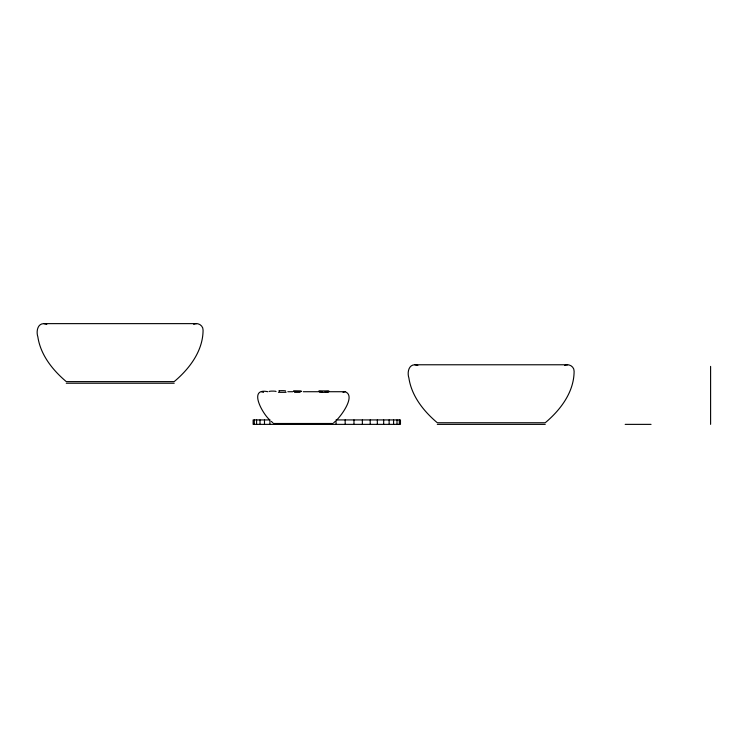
<?xml version="1.0" encoding="UTF-8"?>
<svg xmlns="http://www.w3.org/2000/svg" width="748" height="748" viewBox="0 0 748 748"><rect width="100%" height="100%" fill="white"/><g stroke="black" fill="none" stroke-linecap="round" stroke-linejoin="round"><path stroke-width="1.12" d="M336.871 419.834C341.799 414.916 355.926 395.683 345.127 391.718L327.923 391.718M333.627 422.854L335.282 421.376M343.042 392.401L345.127 391.718M286.045 392.335L278.434 392.335M193.685 324.333C197.734 322.061 203.25 325.464 203.073 330.092C203.045 350.915 189.478 368.764 174.2 381.611L66.273 381.611C52.622 370.092 40.514 354.907 37.839 336.778C36.156 331.916 37.26 323.594 43.861 323.632L196.612 323.632M564.721 365.482C568.779 363.21 574.296 366.614 574.109 371.242C574.081 392.064 560.523 409.913 545.245 422.751L437.309 422.751C423.658 411.241 411.559 396.057 408.876 377.927C407.192 373.056 408.305 364.744 414.897 364.772L567.657 364.772M276.059 391.569C276.872 390.933 268.41 390.933 269.233 391.569M285.652 391.111C286.886 390.381 276.106 390.587 279.453 391.167M319.527 392.363L328.185 392.363M267.877 391.718C247.523 387.342 262.81 414.111 269.682 419.834M294.525 392.345L300.098 392.345M325.146 391.587C339.564 390.69 308.148 390.69 322.556 391.587M66.273 383.228L174.2 383.228M287.84 391.718L292.851 391.718M303.277 391.718L318.713 391.718M273.712 423.49L332.841 423.49M437.309 424.368L545.245 424.368M625.178 424.368L651.05 424.368M43.861 323.632L46.787 324.333M414.897 364.772L417.833 365.482M261.435 391.718L263.511 392.401M271.272 421.376L272.926 422.854M710.6 366.389L710.6 424.368M399.31 419.927L399.31 424.368M397.001 419.927L397.001 424.368M393.588 419.927L393.588 424.368M389.128 419.927L389.128 424.368M383.677 419.927L383.677 424.368M377.329 419.927L377.329 424.368M370.195 419.927L370.195 424.368M362.359 419.927L362.359 424.368M353.972 419.927L353.972 424.368M345.165 419.927L345.165 424.368M336.058 424.368L336.058 419.927L400.47 419.927L400.47 424.368L253.133 424.368L253.133 419.927L269.925 419.927L269.925 424.368M264.483 419.927L264.483 424.368M260.014 419.927L260.014 424.368M256.601 419.927L256.601 424.368M254.292 419.927L254.292 424.368M293.506 391.176L301.248 391.241L293.506 391.176"/></g></svg>
